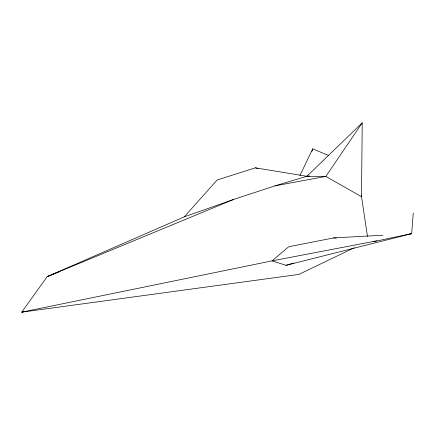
<?xml version="1.0" encoding="UTF-8"?>
<svg xmlns="http://www.w3.org/2000/svg" width="435" height="435" viewBox="0 0 435 435"><rect width="100%" height="100%" fill="white"/><g stroke="black" fill="none" stroke-linecap="round" stroke-linejoin="round"><path stroke-width="0.65" d="M184.261 216.842L233.72 199.399L274.969 185.865L306.871 176.3L362.214 122.849L361.512 196.723L325.853 176.409L306.871 176.3L255.388 167.828L217.141 179.992L184.261 216.842L47.176 276.644L21.75 312.151L298.812 274.425L354.177 247.798M413.25 213.036L411.673 233.649L286.056 265.323L272.082 260.864L21.75 312.151L23.729 311.716M311.977 151.44L312.732 148.857L328.827 155.578M299.954 175.506L312.732 148.857M362.214 122.849L325.853 176.409L274.969 185.865M233.72 199.399L47.176 276.644L59.753 271.516M286.056 265.323L293.881 263.012M382.833 235.226L333.618 237.912L288.699 246.759L272.082 260.864L376.857 240.838M373.573 241.632L411.673 233.649L409.351 234.041M308.197 176.077L306.871 176.3L309.541 175.996M333.618 237.912L336.277 238.157M255.388 167.828L257.988 168.601M361.311 195.38L367.466 236.363"/></g></svg>
